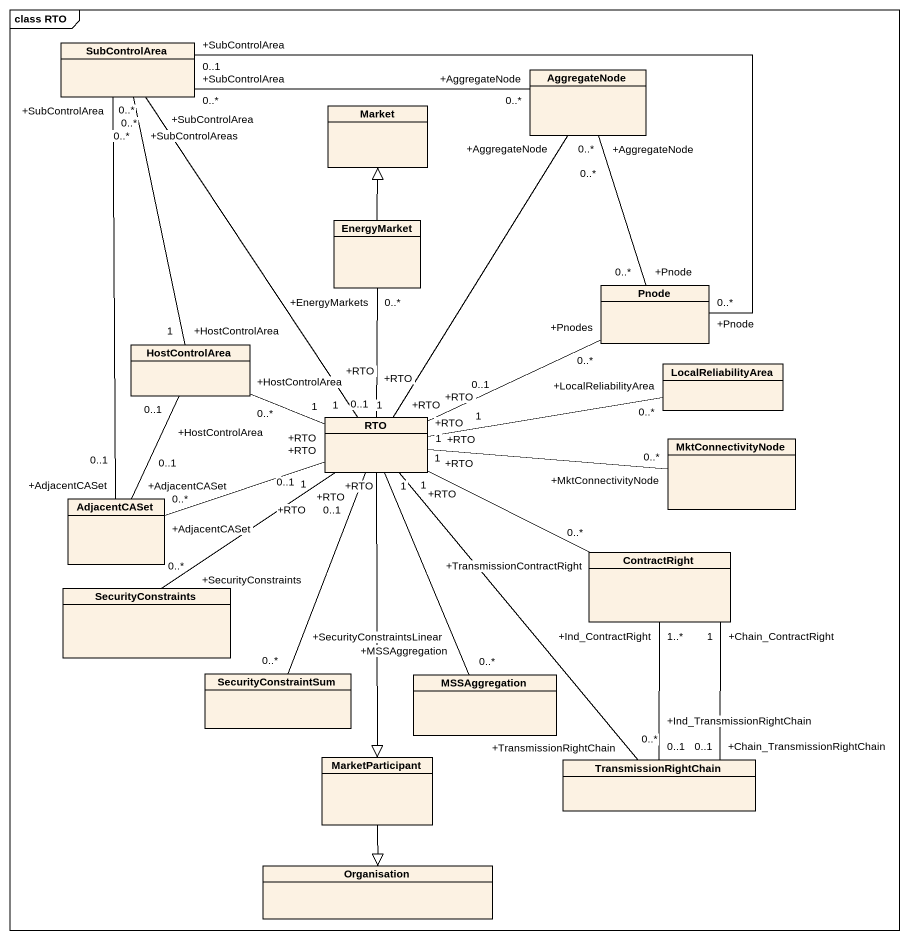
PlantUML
@startuml
mainframe class RTO
hide circle
hide empty members
class SubControlArea
class AggregateNode
class Market
class EnergyMarket
class Pnode
class HostControlArea
class LocalReliabilityArea
class RTO
class MktConnectivityNode
class AdjacentCASet
class ContractRight
class SecurityConstraints
class SecurityConstraintSum
class MSSAggregation
class MarketParticipant
class TransmissionRightChain
class Organisation
AggregateNode "+AggregateNode\n0..*" -left- "+SubControlArea\n0..*" SubControlArea
AggregateNode "+AggregateNode\n0..*" -- "+Pnode\n0..*" Pnode
EnergyMarket -up-|> Market
EnergyMarket "+EnergyMarkets\n0..*" -- "+RTO\n0..1" RTO
Pnode "+Pnode\n0..*" -left- "+SubControlArea\n0..1" SubControlArea
HostControlArea "+HostControlArea\n1" -up- "+SubControlAreas\n0..*" SubControlArea
HostControlArea "+HostControlArea\n0..1" -- "+AdjacentCASet\n0..1" AdjacentCASet
RTO "+RTO\n1" -up- "+SubControlArea\n0..*" SubControlArea
RTO "+RTO\n1" -up- "+AggregateNode\n0..*" AggregateNode
RTO "+RTO\n0..1" -right- "+Pnodes\n0..*" Pnode
RTO "+RTO\n1" -left- "+HostControlArea\n0..*" HostControlArea
RTO "+RTO\n1" -right- "+LocalReliabilityArea\n0..*" LocalReliabilityArea
RTO "+RTO\n1" -right- "+MktConnectivityNode\n0..*" MktConnectivityNode
RTO "+RTO\n1" -left- "+AdjacentCASet\n0..*" AdjacentCASet
RTO "+RTO\n1" -right- "+TransmissionContractRight\n0..*" ContractRight
RTO --|> MarketParticipant
RTO "+RTO\n1" -- "+TransmissionRightChain\n0..*" TransmissionRightChain
AdjacentCASet "+AdjacentCASet\n0..1" -up- "+SubControlArea\n0..*" SubControlArea
SecurityConstraints "+SecurityConstraints\n0..*" -up- "+RTO\n0..1" RTO
SecurityConstraintSum "+SecurityConstraintsLinear\n0..*" -up- "+RTO\n0..1" RTO
MSSAggregation "+MSSAggregation\n0..*" -up- "+RTO\n1" RTO
MarketParticipant --|> Organisation
TransmissionRightChain "+Chain_TransmissionRightChain\n0..1" -up- "+Chain_ContractRight\n1" ContractRight
TransmissionRightChain "+Ind_TransmissionRightChain\n0..1" -up- "+Ind_ContractRight\n1..*" ContractRight
@enduml
